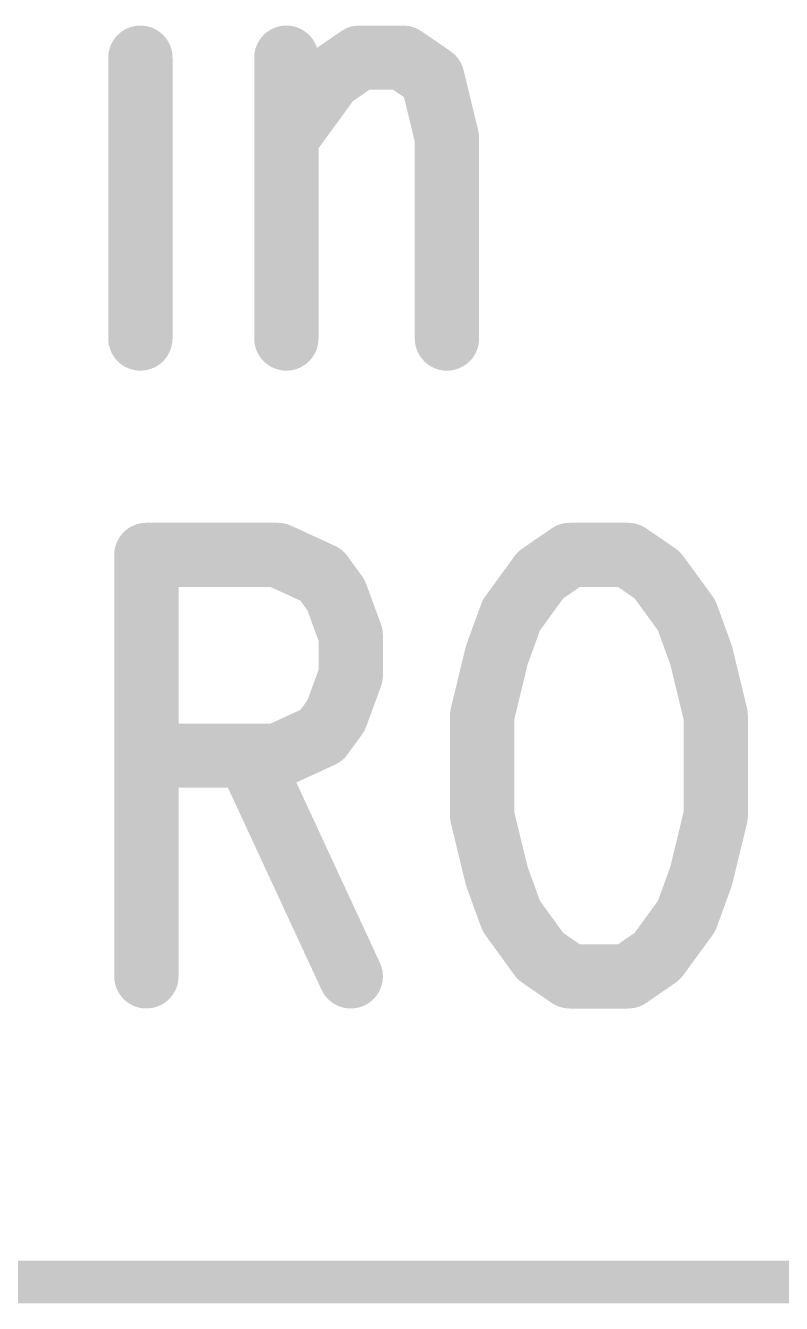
# Model space of a CAD drawing. Extents: x 97 to 206, y 100 to 175.
# Drawn here: x 161.465 to 163.23, y 162.45 to 165.435 of the extents above; entities that cross this region are included whole.
import ezdxf

# ---------------------------------------------------------------- set-up
doc = ezdxf.new("R2010")
doc.units = 0
doc.layers.get('0').update_dxf_attribs({"linetype": 'CONTINUOUS'})
doc.layers.add('SILK-TOP_PHO', color=9, linetype='CONTINUOUS')

# ---------------------------------------------------------------- blocks, each defined once
blk = doc.blocks.new('ROUND_61')
at = {"const_width": 0.075056}
blk.add_lwpolyline([(-0.037528, 0, 1), (0.037528, 0, 1)], format="xyb", close=True, dxfattribs=at)

msp = doc.modelspace()

# ---------------------------------------------------------------- linework, layer by layer
at = {"layer": 'SILK-TOP_PHO'}
for points, const_width in [([(161.732722, 165.360096), (161.732722, 164.704014)], 0.150114), ([(162.07359, 165.360096), (162.07359, 164.704014)], 0.150114), ([(162.175952, 165.31336), (162.244024, 165.360096)], 0.150114), ([(162.244024, 165.360096), (162.346386, 165.360096)], 0.150114), ([(162.346386, 165.360096), (162.414458, 165.31336)], 0.150114), ([(162.07359, 165.172644), (162.175952, 165.31336)], 0.150114), ([(162.414458, 165.31336), (162.448494, 165.172644)], 0.150114), ([(162.448494, 165.172644), (162.448494, 164.704014)], 0.150114), ([(161.746692, 164.198554), (161.746692, 163.21405)], 0.150114), ([(161.746692, 164.198554), (162.053524, 164.198554)], 0.150114), ([(162.053524, 164.198554), (162.155632, 164.151564)], 0.150114), ([(162.73526, 164.198554), (162.666934, 164.151564)], 0.150114), ([(162.871658, 164.198554), (162.73526, 164.198554)], 0.150114), ([(162.93973, 164.151564), (162.871658, 164.198554)], 0.150114), ([(162.155632, 164.151564), (162.189668, 164.104574)], 0.150114), ([(162.666934, 164.151564), (162.598862, 164.057838)], 0.150114), ([(163.008056, 164.057838), (162.93973, 164.151564)], 0.150114), ([(162.189668, 164.104574), (162.223958, 164.010848)], 0.150114), ([(162.598862, 164.057838), (162.564826, 163.964112)], 0.150114), ([(163.042092, 163.964112), (163.008056, 164.057838)], 0.150114), ([(162.223958, 164.010848), (162.223958, 163.917122)], 0.150114), ([(162.564826, 163.964112), (162.53079, 163.823396)], 0.150114), ([(163.076128, 163.823396), (163.042092, 163.964112)], 0.150114), ([(162.223958, 163.917122), (162.189668, 163.823396)], 0.150114), ([(162.189668, 163.823396), (162.155632, 163.77666)], 0.150114), ([(162.53079, 163.823396), (162.53079, 163.588954)], 0.150114), ([(163.076128, 163.588954), (163.076128, 163.823396)], 0.150114), ([(162.155632, 163.77666), (162.053524, 163.72967)], 0.150114), ([(162.053524, 163.72967), (161.746692, 163.72967)], 0.150114), ([(161.985198, 163.72967), (162.223958, 163.21405)], 0.150114), ([(162.53079, 163.588954), (162.564826, 163.448492)], 0.150114), ([(163.042092, 163.448492), (163.076128, 163.588954)], 0.150114), ([(162.564826, 163.448492), (162.598862, 163.354766)], 0.150114), ([(163.008056, 163.354766), (163.042092, 163.448492)], 0.150114), ([(162.598862, 163.354766), (162.666934, 163.26104)], 0.150114), ([(162.93973, 163.26104), (163.008056, 163.354766)], 0.150114), ([(162.666934, 163.26104), (162.73526, 163.21405)], 0.150114), ([(162.871658, 163.21405), (162.93973, 163.26104)], 0.150114), ([(162.73526, 163.21405), (162.871658, 163.21405)], 0.150114), ([(140.24991, 162.500056), (191.499998, 162.500056)], 0.100076)]:
    msp.add_lwpolyline(points, dxfattribs=dict(at, const_width=const_width))

# ---------------------------------------------------------------- block references
for p in [(161.732722, 165.360096), (162.07359, 165.360096), (162.244024, 165.360096), (162.346386, 165.360096), (162.175952, 165.31336), (162.414458, 165.31336), (162.07359, 165.172644), (162.448494, 165.172644), (161.732722, 164.704014), (162.07359, 164.704014), (162.448494, 164.704014), (161.746692, 164.198554), (161.746692, 164.198554), (162.053524, 164.198554), (162.73526, 164.198554), (162.73526, 164.198554), (162.871658, 164.198554), (162.155632, 164.151564), (162.666934, 164.151564), (162.93973, 164.151564), (162.189668, 164.104574), (162.598862, 164.057838), (163.008056, 164.057838), (162.223958, 164.010848), (162.564826, 163.964112), (163.042092, 163.964112), (162.223958, 163.917122), (162.189668, 163.823396), (162.53079, 163.823396), (163.076128, 163.823396), (162.155632, 163.77666), (161.746692, 163.72967), (161.985198, 163.72967), (162.053524, 163.72967), (162.53079, 163.588954), (163.076128, 163.588954), (162.564826, 163.448492), (163.042092, 163.448492), (162.598862, 163.354766), (163.008056, 163.354766), (162.666934, 163.26104), (162.93973, 163.26104), (161.746692, 163.21405), (162.223958, 163.21405), (162.73526, 163.21405), (162.871658, 163.21405)]:
    msp.add_blockref('ROUND_61', p, dxfattribs=at)

doc.saveas('drawing.dxf')
